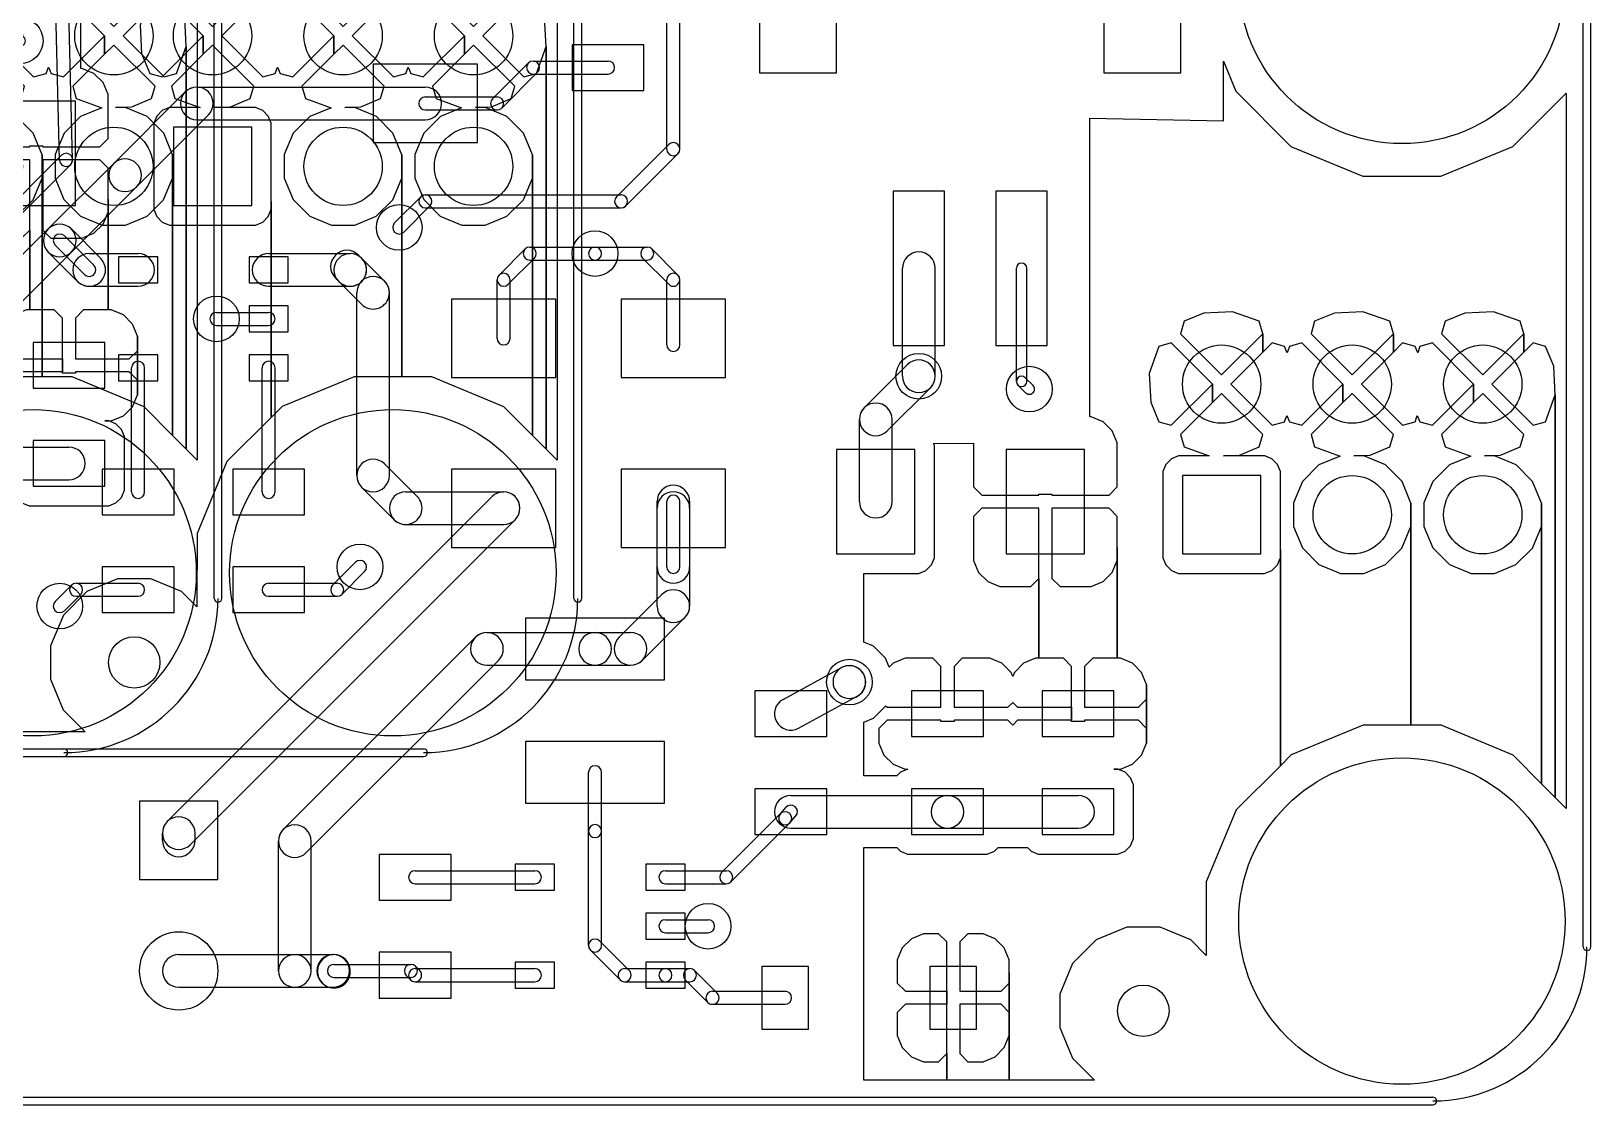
# Model space of a CAD drawing. Header units: millimetres. Extents: x 50 to 240, y -107 to -8.
# Drawn here: x 209.36 to 239.71, y -107.25 to -86.36 of the extents above; entities that cross this region are included whole.
import ezdxf

# ---------------------------------------------------------------- set-up
doc = ezdxf.new("R2010")
doc.units = ezdxf.units.MM
doc.layers.get('0').update_dxf_attribs({"lineweight": 25, "true_color": 0xffffff})
doc.layers.add('BLACK', color=27, linetype='Continuous', true_color=0x333333)

# ---------------------------------------------------------------- blocks, each defined once
blk = doc.blocks.new('PWR-BLK-02-F_Cu')
at = {"layer": 'BLACK'}
for p, q in [((127.9, -72), (127.9, -75.4)), ((129.4, -75.4), (129.4, -72)), ((134.6, -72), (134.6, -75.4)), ((136.1, -75.4), (136.1, -72)), ((114.279, -77.0932), (114.163, -72.313)), ((114.533, -77.087), (114.417, -72.3068)), ((143.925, -92.4), (143.925, -73)), ((144.075, -92.4), (144.075, -73)), ((126.097, -76.882), (126.097, -73.834)), ((126.351, -76.882), (126.351, -73.834)), ((125.653, -74.85), (124.256, -74.85)), ((124.256, -74.85), (124.256, -75.739)), ((125.653, -75.739), (125.653, -74.85)), ((122.414, -75.231), (120.382, -75.231)), ((120.382, -75.231), (120.382, -76.755)), ((122.414, -76.755), (122.414, -75.231)), ((122.705, -75.9032), (123.404, -75.2047)), ((123.494, -75.1675), (124.954, -75.1675)), ((136.927, -76.3295), (136.927, -75.1717)), ((136.927, -75.1717), (137.168, -75.7554)), ((136.927, -76.3295), (136.927, -75.1717)), ((136.927, -75.1717), (137.168, -75.7554)), ((122.885, -76.0828), (123.583, -75.3843)), ((123.494, -75.4215), (124.954, -75.4215)), ((127.9, -75.4), (129.4, -75.4)), ((134.6, -75.4), (136.1, -75.4)), ((116.728, -75.7685), (115.331, -77.1655)), ((116.953, -75.6755), (121.398, -75.6755)), ((124.256, -75.739), (125.653, -75.739)), ((137.168, -75.7554), (138.239, -76.8281)), ((137.168, -75.7554), (138.239, -76.8281)), ((142.555, -76.8318), (143.595, -75.7942)), ((142.555, -76.8318), (143.595, -75.7942)), ((143.595, -75.7942), (143.595, -89.7075)), ((143.595, -75.7942), (143.595, -89.7075)), ((121.398, -75.866), (122.795, -75.866)), ((121.398, -76.12), (122.795, -76.12)), ((117.178, -76.2175), (115.781, -77.6145)), ((116.953, -76.3105), (121.398, -76.3105)), ((134.327, -82.0889), (134.327, -76.2795)), ((134.327, -76.2795), (136.927, -76.3295)), ((134.327, -82.0889), (134.327, -76.2795)), ((134.327, -76.2795), (136.927, -76.3295)), ((120.382, -76.755), (122.414, -76.755)), ((112.91, -78.4102), (114.32, -77.0002)), ((125.118, -77.8082), (126.134, -76.7922)), ((125.298, -77.9878), (126.314, -76.9718)), ((138.239, -76.8281), (139.639, -77.4093)), ((138.239, -76.8281), (139.639, -77.4093)), ((141.155, -77.4107), (142.555, -76.8318)), ((141.155, -77.4107), (142.555, -76.8318)), ((113.09, -78.5898), (114.5, -77.1798)), ((115.331, -77.1655), (114.061, -78.4355)), ((115.781, -77.6145), (114.511, -78.8845)), ((139.639, -77.4093), (141.155, -77.4107)), ((139.639, -77.4093), (141.155, -77.4107)), ((120.8, -78.3162), (121.308, -77.8082)), ((121.398, -77.771), (125.208, -77.771)), ((130.5, -77.7), (130.5, -80.7)), ((131.5, -77.7), (130.5, -77.7)), ((131.5, -80.7), (131.5, -77.7)), ((132.5, -77.7), (132.5, -80.7)), ((133.5, -77.7), (132.5, -77.7)), ((133.5, -80.7), (133.5, -77.7)), ((120.98, -78.4958), (121.488, -77.9878)), ((121.398, -78.025), (125.208, -78.025)), ((114.061, -78.4355), (111.311, -81.1855)), ((114.947, -79.1417), (114.376, -78.5702)), ((115.082, -79.007), (114.511, -78.4355)), ((114.511, -78.8845), (111.761, -81.6345)), ((114.633, -79.456), (114.061, -78.8845)), ((114.768, -79.3213), (114.196, -78.7498)), ((122.832, -79.3322), (123.34, -78.8242)), ((123.43, -78.787), (124.7, -78.787)), ((124.7, -78.787), (125.716, -78.787)), ((126.314, -79.3322), (125.806, -78.8242)), ((114.858, -78.914), (115.81, -78.914)), ((116.191, -78.9775), (115.429, -78.9775)), ((115.429, -78.9775), (115.429, -79.4855)), ((116.191, -79.4855), (116.191, -78.9775)), ((118.731, -78.9775), (117.969, -78.9775)), ((117.969, -78.9775), (117.969, -79.4855)), ((118.35, -78.914), (119.938, -78.914)), ((118.731, -79.4855), (118.731, -78.9775)), ((120.162, -79.007), (120.099, -78.9435)), ((120.607, -79.4515), (120.162, -79.007)), ((123.012, -79.5118), (123.52, -79.0038)), ((123.43, -79.041), (124.7, -79.041)), ((124.7, -79.041), (125.716, -79.041)), ((126.134, -79.5118), (125.626, -79.0038)), ((115.429, -79.4855), (116.191, -79.4855)), ((117.969, -79.4855), (118.731, -79.4855)), ((119.713, -79.456), (119.649, -79.3925)), ((120.157, -79.9005), (119.713, -79.456)), ((122.795, -80.565), (122.795, -79.422)), ((123.049, -80.565), (123.049, -79.422)), ((126.097, -80.692), (126.097, -79.422)), ((126.351, -80.692), (126.351, -79.422)), ((130.683, -81.3), (130.683, -79.2)), ((131.318, -81.3), (131.318, -79.2)), ((132.898, -81.4), (132.898, -79.2)), ((133.102, -81.4), (133.102, -79.2)), ((114.858, -79.549), (115.81, -79.549)), ((118.35, -79.549), (119.938, -79.549)), ((120.065, -83.232), (120.065, -79.676)), ((120.7, -83.232), (120.7, -79.676)), ((123.938, -79.803), (121.906, -79.803)), ((121.906, -79.803), (121.906, -81.327)), ((123.938, -81.327), (123.938, -79.803)), ((127.24, -79.803), (125.208, -79.803)), ((125.208, -79.803), (125.208, -81.327)), ((127.24, -81.327), (127.24, -79.803)), ((117.334, -80.057), (118.35, -80.057)), ((118.731, -79.93), (117.969, -79.93)), ((117.969, -79.93), (117.969, -80.438)), ((118.731, -80.438), (118.731, -79.93)), ((136.545, -80.0726), (136.161, -80.2316)), ((136.545, -80.0726), (136.161, -80.2316)), ((137.1, -80.0449), (136.545, -80.0726)), ((137.1, -80.0449), (136.545, -80.0726)), ((137.623, -80.2316), (137.1, -80.0449)), ((137.623, -80.2316), (137.1, -80.0449)), ((139.085, -80.0726), (138.701, -80.2316)), ((139.085, -80.0726), (138.701, -80.2316)), ((139.64, -80.0449), (139.085, -80.0726)), ((139.64, -80.0449), (139.085, -80.0726)), ((140.163, -80.2316), (139.64, -80.0449)), ((140.163, -80.2316), (139.64, -80.0449)), ((141.625, -80.0726), (141.241, -80.2316)), ((141.625, -80.0726), (141.241, -80.2316)), ((142.18, -80.0449), (141.625, -80.0726)), ((142.18, -80.0449), (141.625, -80.0726)), ((142.703, -80.2316), (142.18, -80.0449)), ((142.703, -80.2316), (142.18, -80.0449)), ((117.334, -80.311), (118.35, -80.311)), ((136.161, -80.2316), (136.091, -80.4738)), ((136.161, -80.2316), (136.091, -80.4738)), ((137.693, -80.4738), (137.623, -80.2316)), ((137.693, -80.4738), (137.623, -80.2316)), ((138.701, -80.2316), (138.631, -80.4738)), ((138.701, -80.2316), (138.631, -80.4738)), ((140.233, -80.4738), (140.163, -80.2316)), ((140.233, -80.4738), (140.163, -80.2316)), ((141.241, -80.2316), (141.171, -80.4738)), ((141.241, -80.2316), (141.171, -80.4738)), ((142.773, -80.4738), (142.703, -80.2316)), ((142.773, -80.4738), (142.703, -80.2316)), ((117.969, -80.438), (118.731, -80.438)), ((130.5, -80.7), (131.5, -80.7)), ((132.5, -80.7), (133.5, -80.7)), ((135.912, -80.6534), (135.67, -80.7229)), ((135.912, -80.6534), (135.67, -80.7229)), ((136.712, -81.454), (135.912, -80.6534)), ((136.712, -81.454), (135.912, -80.6534)), ((136.091, -80.4738), (136.892, -81.2744)), ((136.091, -80.4738), (136.892, -81.2744)), ((136.892, -81.2744), (137.693, -80.4738)), ((136.892, -81.2744), (137.693, -80.4738)), ((137.693, -80.833), (137.693, -80.4738)), ((137.693, -80.4738), (137.693, -80.833)), ((137.693, -80.833), (137.693, -80.4738)), ((137.693, -80.4738), (137.693, -80.833)), ((137.872, -80.6534), (137.693, -80.833)), ((137.872, -80.6534), (137.693, -80.833)), ((138.114, -80.7229), (137.872, -80.6534)), ((138.114, -80.7229), (137.872, -80.6534)), ((138.452, -80.6534), (138.21, -80.7229)), ((138.452, -80.6534), (138.21, -80.7229)), ((139.252, -81.454), (138.452, -80.6534)), ((139.252, -81.454), (138.452, -80.6534)), ((138.631, -80.4738), (139.432, -81.2744)), ((138.631, -80.4738), (139.432, -81.2744)), ((139.432, -81.2744), (140.233, -80.4738)), ((139.432, -81.2744), (140.233, -80.4738)), ((140.233, -80.833), (140.233, -80.4738)), ((140.233, -80.4738), (140.233, -80.833)), ((140.233, -80.833), (140.233, -80.4738)), ((140.233, -80.4738), (140.233, -80.833)), ((140.412, -80.6534), (140.233, -80.833)), ((140.412, -80.6534), (140.233, -80.833)), ((140.654, -80.7229), (140.412, -80.6534)), ((140.654, -80.7229), (140.412, -80.6534)), ((140.992, -80.6534), (140.75, -80.7229)), ((140.992, -80.6534), (140.75, -80.7229)), ((141.792, -81.454), (140.992, -80.6534)), ((141.792, -81.454), (140.992, -80.6534)), ((141.171, -80.4738), (141.972, -81.2744)), ((141.171, -80.4738), (141.972, -81.2744)), ((141.972, -81.2744), (142.773, -80.4738)), ((141.972, -81.2744), (142.773, -80.4738)), ((142.773, -80.833), (142.773, -80.4738)), ((142.773, -80.4738), (142.773, -80.833)), ((142.773, -80.833), (142.773, -80.4738)), ((142.773, -80.4738), (142.773, -80.833)), ((142.952, -80.6534), (142.773, -80.833)), ((142.952, -80.6534), (142.773, -80.833)), ((143.194, -80.7229), (142.952, -80.6534)), ((143.194, -80.7229), (142.952, -80.6534)), ((116.191, -80.8825), (115.429, -80.8825)), ((115.429, -80.8825), (115.429, -81.3905)), ((116.191, -81.3905), (116.191, -80.8825)), ((118.731, -80.8825), (117.969, -80.8825)), ((117.969, -80.8825), (117.969, -81.3905)), ((118.731, -81.3905), (118.731, -80.8825)), ((135.67, -80.7229), (135.483, -81.2463)), ((135.67, -80.7229), (135.483, -81.2463)), ((137.693, -80.833), (137.072, -81.454)), ((137.693, -80.833), (137.072, -81.454)), ((138.166, -80.8463), (138.114, -80.7229)), ((138.166, -80.8463), (138.114, -80.7229)), ((138.21, -80.7229), (138.166, -80.8463)), ((138.21, -80.7229), (138.166, -80.8463)), ((140.233, -80.833), (139.612, -81.454)), ((140.233, -80.833), (139.612, -81.454)), ((140.706, -80.8463), (140.654, -80.7229)), ((140.706, -80.8463), (140.654, -80.7229)), ((140.75, -80.7229), (140.706, -80.8463)), ((140.75, -80.7229), (140.706, -80.8463)), ((142.773, -80.833), (142.152, -81.454)), ((142.773, -80.833), (142.152, -81.454)), ((143.353, -81.1066), (143.194, -80.7229)), ((143.353, -81.1066), (143.194, -80.7229)), ((115.683, -83.5495), (115.683, -81.1365)), ((115.937, -83.5495), (115.937, -81.1365)), ((118.223, -83.5495), (118.223, -81.1365)), ((118.477, -83.5495), (118.477, -81.1365)), ((129.936, -81.9145), (130.775, -81.0755)), ((135.483, -81.2463), (135.511, -81.8014)), ((135.483, -81.2463), (135.511, -81.8014)), ((143.381, -81.6617), (143.353, -81.1066)), ((143.381, -81.6617), (143.353, -81.1066)), ((115.429, -81.3905), (116.191, -81.3905)), ((117.969, -81.3905), (118.731, -81.3905)), ((121.906, -81.327), (123.938, -81.327)), ((125.208, -81.327), (127.24, -81.327)), ((130.386, -82.3635), (131.225, -81.5245)), ((133.078, -81.6218), (132.928, -81.4718)), ((133.222, -81.4782), (133.072, -81.3282)), ((135.912, -82.2546), (136.712, -81.454)), ((135.912, -82.2546), (136.712, -81.454)), ((136.712, -81.8132), (136.712, -81.454)), ((136.712, -81.454), (136.712, -81.8132)), ((136.712, -81.8132), (136.712, -81.454)), ((136.712, -81.454), (136.712, -81.8132)), ((137.072, -81.454), (137.872, -82.2546)), ((137.072, -81.454), (137.872, -82.2546)), ((138.452, -82.2546), (139.252, -81.454)), ((138.452, -82.2546), (139.252, -81.454)), ((139.252, -81.8132), (139.252, -81.454)), ((139.252, -81.454), (139.252, -81.8132)), ((139.252, -81.8132), (139.252, -81.454)), ((139.252, -81.454), (139.252, -81.8132)), ((139.612, -81.454), (140.412, -82.2546)), ((139.612, -81.454), (140.412, -82.2546)), ((140.992, -82.2546), (141.792, -81.454)), ((140.992, -82.2546), (141.792, -81.454)), ((141.792, -81.8132), (141.792, -81.454)), ((141.792, -81.454), (141.792, -81.8132)), ((141.792, -81.8132), (141.792, -81.454)), ((141.792, -81.454), (141.792, -81.8132)), ((142.152, -81.454), (142.952, -82.2546)), ((142.152, -81.454), (142.952, -82.2546)), ((135.511, -81.8014), (135.67, -82.1851)), ((135.511, -81.8014), (135.67, -82.1851)), ((136.712, -81.8132), (136.091, -82.4342)), ((136.712, -81.8132), (136.091, -82.4342)), ((136.892, -81.6336), (136.712, -81.8132)), ((136.892, -81.6336), (136.712, -81.8132)), ((137.693, -82.4342), (136.892, -81.6336)), ((137.693, -82.4342), (136.892, -81.6336)), ((139.252, -81.8132), (138.631, -82.4342)), ((139.252, -81.8132), (138.631, -82.4342)), ((139.432, -81.6336), (139.252, -81.8132)), ((139.432, -81.6336), (139.252, -81.8132)), ((140.233, -82.4342), (139.432, -81.6336)), ((140.233, -82.4342), (139.432, -81.6336)), ((141.792, -81.8132), (141.171, -82.4342)), ((141.792, -81.8132), (141.171, -82.4342)), ((141.972, -81.6336), (141.792, -81.8132)), ((141.972, -81.6336), (141.792, -81.8132)), ((142.773, -82.4342), (141.972, -81.6336)), ((142.773, -82.4342), (141.972, -81.6336)), ((143.194, -82.1851), (143.381, -81.6617)), ((143.194, -82.1851), (143.381, -81.6617)), ((143.381, -89.4935), (143.381, -81.6617)), ((143.381, -81.6617), (143.381, -89.4935)), ((143.381, -89.4935), (143.381, -81.6617)), ((143.381, -81.6617), (143.381, -89.4935)), ((129.844, -83.74), (129.844, -82.139)), ((130.479, -83.74), (130.479, -82.139)), ((134.351, -82.0889), (134.327, -82.0889)), ((134.351, -82.0889), (134.327, -82.0889)), ((134.584, -82.1854), (134.351, -82.0889)), ((134.584, -82.1854), (134.351, -82.0889)), ((134.763, -82.3638), (134.584, -82.1854)), ((134.763, -82.3638), (134.584, -82.1854)), ((135.67, -82.1851), (135.912, -82.2546)), ((135.67, -82.1851), (135.912, -82.2546)), ((137.872, -82.2546), (138.114, -82.1851)), ((137.872, -82.2546), (138.114, -82.1851)), ((138.114, -82.1851), (138.158, -82.0617)), ((138.114, -82.1851), (138.158, -82.0617)), ((138.158, -82.0617), (138.21, -82.1851)), ((138.158, -82.0617), (138.21, -82.1851)), ((138.21, -82.1851), (138.452, -82.2546)), ((138.21, -82.1851), (138.452, -82.2546)), ((140.412, -82.2546), (140.654, -82.1851)), ((140.412, -82.2546), (140.654, -82.1851)), ((140.654, -82.1851), (140.698, -82.0617)), ((140.654, -82.1851), (140.698, -82.0617)), ((140.698, -82.0617), (140.75, -82.1851)), ((140.698, -82.0617), (140.75, -82.1851)), ((140.75, -82.1851), (140.992, -82.2546)), ((140.75, -82.1851), (140.992, -82.2546)), ((142.952, -82.2546), (143.194, -82.1851)), ((142.952, -82.2546), (143.194, -82.1851)), ((134.86, -82.5971), (134.763, -82.3638)), ((134.86, -82.5971), (134.763, -82.3638)), ((136.091, -82.4342), (136.161, -82.6764)), ((136.091, -82.4342), (136.161, -82.6764)), ((137.623, -82.6764), (137.693, -82.4342)), ((137.623, -82.6764), (137.693, -82.4342)), ((138.631, -82.4342), (138.701, -82.6764)), ((138.631, -82.4342), (138.701, -82.6764)), ((140.163, -82.6764), (140.233, -82.4342)), ((140.163, -82.6764), (140.233, -82.4342)), ((141.171, -82.4342), (141.241, -82.6764)), ((141.171, -82.4342), (141.241, -82.6764)), ((142.703, -82.6764), (142.773, -82.4342)), ((142.703, -82.6764), (142.773, -82.4342)), ((130.923, -82.724), (129.399, -82.724)), ((129.399, -82.724), (129.399, -84.756)), ((130.923, -84.756), (130.923, -82.724)), ((131.288, -82.6101), (132.066, -82.6013)), ((131.288, -82.6101), (132.066, -82.6013)), ((131.304, -82.6485), (131.288, -82.6101)), ((131.304, -82.6485), (131.288, -82.6101)), ((131.304, -84.6805), (131.304, -82.6485)), ((131.304, -84.6805), (131.304, -82.6485)), ((132.066, -82.6013), (132.066, -82.8498)), ((132.066, -82.6013), (132.066, -82.8498)), ((134.225, -82.724), (132.701, -82.724)), ((132.701, -82.724), (132.701, -84.756)), ((134.225, -84.756), (134.225, -82.724)), ((134.86, -82.8498), (134.86, -82.5971)), ((134.86, -82.8498), (134.86, -82.5971)), ((136.161, -82.6764), (136.65, -82.8509)), ((136.161, -82.6764), (136.65, -82.8509)), ((136.928, -82.8509), (137.239, -82.8354)), ((136.928, -82.8509), (137.239, -82.8354)), ((137.239, -82.8354), (137.623, -82.6764)), ((137.239, -82.8354), (137.623, -82.6764)), ((138.701, -82.6764), (139.198, -82.8539)), ((138.701, -82.6764), (139.198, -82.8539)), ((139.466, -82.851), (139.779, -82.8354)), ((139.466, -82.851), (139.779, -82.8354)), ((139.779, -82.8354), (140.163, -82.6764)), ((139.779, -82.8354), (140.163, -82.6764)), ((141.241, -82.6764), (141.738, -82.8539)), ((141.241, -82.6764), (141.738, -82.8539)), ((142.006, -82.851), (142.319, -82.8354)), ((142.006, -82.851), (142.319, -82.8354)), ((142.319, -82.8354), (142.703, -82.6764)), ((142.319, -82.8354), (142.703, -82.6764)), ((116.509, -83.105), (115.112, -83.105)), ((115.112, -83.105), (115.112, -83.994)), ((116.509, -83.994), (116.509, -83.105)), ((119.049, -83.105), (117.652, -83.105)), ((117.652, -83.105), (117.652, -83.994)), ((119.049, -83.994), (119.049, -83.105)), ((121.242, -83.6425), (120.607, -83.0075)), ((123.938, -83.105), (121.906, -83.105)), ((121.906, -83.105), (121.906, -84.629)), ((123.938, -84.629), (123.938, -83.105)), ((127.24, -83.105), (125.208, -83.105)), ((125.208, -83.105), (125.208, -84.629)), ((127.24, -84.629), (127.24, -83.105)), ((132.066, -82.8498), (132.066, -83.4543)), ((132.066, -82.8498), (132.066, -83.4543)), ((134.86, -83.4543), (134.86, -82.8498)), ((134.86, -83.4543), (134.86, -82.8498)), ((135.807, -83.0159), (135.749, -83.1559)), ((135.807, -83.0159), (135.749, -83.1559)), ((135.914, -82.9088), (135.807, -83.0159)), ((135.914, -82.9088), (135.807, -83.0159)), ((136.055, -82.8509), (135.914, -82.9088)), ((136.055, -82.8509), (135.914, -82.9088)), ((136.65, -82.8509), (136.055, -82.8509)), ((136.65, -82.8509), (136.055, -82.8509)), ((137.579, -82.8509), (136.928, -82.8509)), ((137.579, -82.8509), (136.928, -82.8509)), ((137.73, -82.8511), (137.579, -82.8509)), ((137.73, -82.8511), (137.579, -82.8509)), ((137.87, -82.9092), (137.73, -82.8511)), ((137.87, -82.9092), (137.73, -82.8511)), ((137.977, -83.0165), (137.87, -82.9092)), ((137.977, -83.0165), (137.87, -82.9092)), ((138.035, -83.1565), (137.977, -83.0165)), ((138.035, -83.1565), (137.977, -83.0165)), ((138.785, -83.0244), (138.464, -83.3457)), ((138.785, -83.0244), (138.464, -83.3457)), ((139.198, -82.8539), (138.785, -83.0244)), ((139.198, -82.8539), (138.785, -83.0244)), ((139.66, -82.8512), (139.466, -82.851)), ((139.66, -82.8512), (139.466, -82.851)), ((140.08, -83.0256), (139.66, -82.8512)), ((140.08, -83.0256), (139.66, -82.8512)), ((140.402, -83.3474), (140.08, -83.0256)), ((140.402, -83.3474), (140.08, -83.0256)), ((141.325, -83.0244), (141.004, -83.3457)), ((141.325, -83.0244), (141.004, -83.3457)), ((141.738, -82.8539), (141.325, -83.0244)), ((141.738, -82.8539), (141.325, -83.0244)), ((142.2, -82.8512), (142.006, -82.851)), ((142.2, -82.8512), (142.006, -82.851)), ((142.62, -83.0256), (142.2, -82.8512)), ((142.62, -83.0256), (142.2, -82.8512)), ((142.942, -83.3474), (142.62, -83.0256)), ((142.942, -83.3474), (142.62, -83.0256)), ((135.749, -83.1559), (135.749, -83.3075)), ((135.749, -83.1559), (135.749, -83.3075)), ((135.749, -83.3075), (135.749, -84.8315)), ((135.749, -83.3075), (135.749, -84.8315)), ((136.13, -83.232), (136.13, -84.756)), ((137.654, -83.232), (136.13, -83.232)), ((137.654, -84.756), (137.654, -83.232)), ((138.035, -84.6805), (138.035, -83.1565)), ((138.035, -84.6805), (138.035, -83.1565)), ((138.464, -83.3457), (138.289, -83.7656)), ((138.464, -83.3457), (138.289, -83.7656)), ((140.575, -83.7676), (140.402, -83.3474)), ((140.575, -83.7676), (140.402, -83.3474)), ((141.004, -83.3457), (140.829, -83.7656)), ((141.004, -83.3457), (140.829, -83.7656)), ((143.115, -83.7676), (142.942, -83.3474)), ((143.115, -83.7676), (142.942, -83.3474)), ((116.375, -89.9645), (122.697, -83.6425)), ((120.792, -84.0915), (120.157, -83.4565)), ((121.017, -83.5495), (122.922, -83.5495)), ((125.907, -85.01), (125.907, -83.74)), ((126.097, -85.01), (126.097, -83.74)), ((126.351, -85.01), (126.351, -83.74)), ((126.542, -85.01), (126.542, -83.74)), ((132.066, -83.4543), (132.225, -83.613)), ((132.066, -83.4543), (132.225, -83.613)), ((132.225, -83.613), (133.336, -83.613)), ((132.225, -83.613), (133.336, -83.613)), ((133.336, -83.613), (133.336, -83.593)), ((133.336, -83.593), (133.59, -83.593)), ((133.336, -83.613), (133.336, -83.593)), ((133.336, -83.593), (133.59, -83.593)), ((133.59, -83.593), (133.59, -83.613)), ((133.59, -83.593), (133.59, -83.613)), ((133.59, -83.613), (134.701, -83.613)), ((133.59, -83.613), (134.701, -83.613)), ((134.701, -83.613), (134.86, -83.4543)), ((134.701, -83.613), (134.86, -83.4543)), ((115.112, -83.994), (116.509, -83.994)), ((117.652, -83.994), (119.049, -83.994)), ((125.907, -85.772), (125.907, -83.867)), ((126.542, -85.772), (126.542, -83.867)), ((132.225, -83.867), (132.066, -84.0258)), ((132.225, -83.867), (132.066, -84.0258)), ((132.066, -84.0258), (132.066, -84.6302)), ((132.066, -84.0258), (132.066, -84.6302)), ((133.336, -83.867), (132.225, -83.867)), ((133.336, -83.867), (132.225, -83.867)), ((133.336, -85.2323), (133.336, -83.867)), ((133.336, -85.2323), (133.336, -83.867)), ((134.701, -83.867), (133.59, -83.867)), ((133.59, -83.867), (133.59, -85.2323)), ((134.701, -83.867), (133.59, -83.867)), ((133.59, -83.867), (133.59, -85.2323)), ((134.86, -84.0258), (134.701, -83.867)), ((134.86, -84.0258), (134.701, -83.867)), ((134.86, -84.6302), (134.86, -84.0258)), ((134.86, -84.6302), (134.86, -84.0258)), ((138.289, -83.7656), (138.289, -84.2204)), ((138.289, -83.7656), (138.289, -84.2204)), ((140.575, -88.0902), (140.575, -83.7676)), ((140.575, -84.2224), (140.575, -83.7676)), ((140.575, -83.7676), (140.575, -88.0902)), ((140.575, -88.0902), (140.575, -83.7676)), ((140.575, -84.2224), (140.575, -83.7676)), ((140.575, -83.7676), (140.575, -88.0902)), ((140.829, -83.7656), (140.829, -84.2204)), ((140.829, -83.7656), (140.829, -84.2204)), ((143.115, -89.2271), (143.115, -83.7676)), ((143.115, -84.2224), (143.115, -83.7676)), ((143.115, -83.7676), (143.115, -89.2271)), ((143.115, -89.2271), (143.115, -83.7676)), ((143.115, -84.2224), (143.115, -83.7676)), ((143.115, -83.7676), (143.115, -89.2271)), ((116.825, -90.4135), (123.147, -84.0915)), ((121.017, -84.1845), (122.922, -84.1845)), ((138.289, -84.2204), (138.462, -84.6406)), ((138.289, -84.2204), (138.462, -84.6406)), ((140.4, -84.6423), (140.575, -84.2224)), ((140.4, -84.6423), (140.575, -84.2224)), ((140.829, -84.2204), (141.002, -84.6406)), ((140.829, -84.2204), (141.002, -84.6406)), ((142.94, -84.6423), (143.115, -84.2224)), ((142.94, -84.6423), (143.115, -84.2224)), ((121.906, -84.629), (123.938, -84.629)), ((125.208, -84.629), (127.24, -84.629)), ((132.066, -84.6302), (132.066, -84.8829)), ((132.066, -84.6302), (132.066, -84.8829)), ((134.86, -86.7881), (134.86, -84.6302)), ((134.86, -84.8829), (134.86, -84.6302)), ((134.86, -84.6302), (134.86, -86.7881)), ((134.86, -86.7881), (134.86, -84.6302)), ((134.86, -84.8829), (134.86, -84.6302)), ((134.86, -84.6302), (134.86, -86.7881)), ((138.462, -84.6406), (138.784, -84.9624)), ((138.462, -84.6406), (138.784, -84.9624)), ((140.079, -84.9636), (140.4, -84.6423)), ((140.079, -84.9636), (140.4, -84.6423)), ((141.002, -84.6406), (141.324, -84.9624)), ((141.002, -84.6406), (141.324, -84.9624)), ((142.619, -84.9636), (142.94, -84.6423)), ((142.619, -84.9636), (142.94, -84.6423)), ((119.594, -85.3647), (120.038, -84.9202)), ((129.399, -84.756), (130.923, -84.756)), ((131.246, -84.9721), (131.304, -84.8321)), ((131.246, -84.9721), (131.304, -84.8321)), ((131.304, -84.8321), (131.304, -84.6805)), ((131.304, -84.8321), (131.304, -84.6805)), ((132.066, -84.8829), (132.163, -85.1162)), ((132.066, -84.8829), (132.163, -85.1162)), ((132.701, -84.756), (134.225, -84.756)), ((134.763, -85.1162), (134.86, -84.8829)), ((134.763, -85.1162), (134.86, -84.8829)), ((135.749, -84.8315), (135.807, -84.9715)), ((135.749, -84.8315), (135.807, -84.9715)), ((136.13, -84.756), (137.654, -84.756)), ((137.977, -84.9721), (138.035, -84.8321)), ((137.977, -84.9721), (138.035, -84.8321)), ((138.035, -88.8774), (138.035, -84.6805)), ((138.035, -84.8321), (138.035, -84.6805)), ((138.035, -84.6805), (138.035, -88.8774)), ((138.035, -88.8774), (138.035, -84.6805)), ((138.035, -84.8321), (138.035, -84.6805)), ((138.035, -84.6805), (138.035, -88.8774)), ((138.784, -84.9624), (139.204, -85.1368)), ((138.784, -84.9624), (139.204, -85.1368)), ((139.658, -85.1372), (140.079, -84.9636)), ((139.658, -85.1372), (140.079, -84.9636)), ((141.324, -84.9624), (141.744, -85.1368)), ((141.324, -84.9624), (141.744, -85.1368)), ((142.198, -85.1372), (142.619, -84.9636)), ((142.198, -85.1372), (142.619, -84.9636)), ((116.509, -85.01), (115.112, -85.01)), ((115.112, -85.01), (115.112, -85.899)), ((116.509, -85.899), (116.509, -85.01)), ((119.049, -85.01), (117.652, -85.01)), ((117.652, -85.01), (117.652, -85.899)), ((119.049, -85.899), (119.049, -85.01)), ((119.773, -85.5443), (120.218, -85.0998)), ((129.927, -86.4712), (129.927, -85.1371)), ((129.927, -85.1371), (130.998, -85.1371)), ((129.927, -86.4712), (129.927, -85.1371)), ((129.927, -85.1371), (130.998, -85.1371)), ((130.998, -85.1371), (131.139, -85.0792)), ((130.998, -85.1371), (131.139, -85.0792)), ((131.139, -85.0792), (131.246, -84.9721)), ((131.139, -85.0792), (131.246, -84.9721)), ((132.163, -85.1162), (132.342, -85.2946)), ((132.163, -85.1162), (132.342, -85.2946)), ((133.177, -85.391), (133.336, -85.2323)), ((133.177, -85.391), (133.336, -85.2323)), ((133.336, -86.7881), (133.336, -85.2323)), ((133.336, -85.2323), (133.336, -86.7881)), ((133.336, -86.7881), (133.336, -85.2323)), ((133.336, -85.2323), (133.336, -86.7881)), ((133.59, -85.2323), (133.749, -85.391)), ((133.59, -85.2323), (133.749, -85.391)), ((134.584, -85.2946), (134.763, -85.1162)), ((134.584, -85.2946), (134.763, -85.1162)), ((135.807, -84.9715), (135.914, -85.0788)), ((135.807, -84.9715), (135.914, -85.0788)), ((135.914, -85.0788), (136.054, -85.1369)), ((135.914, -85.0788), (136.054, -85.1369)), ((136.054, -85.1369), (136.205, -85.1371)), ((136.054, -85.1369), (136.205, -85.1371)), ((136.205, -85.1371), (137.729, -85.1371)), ((136.205, -85.1371), (137.729, -85.1371)), ((137.729, -85.1371), (137.87, -85.0792)), ((137.729, -85.1371), (137.87, -85.0792)), ((137.87, -85.0792), (137.977, -84.9721)), ((137.87, -85.0792), (137.977, -84.9721)), ((139.204, -85.1368), (139.658, -85.1372)), ((139.204, -85.1368), (139.658, -85.1372)), ((141.744, -85.1368), (142.198, -85.1372)), ((141.744, -85.1368), (142.198, -85.1372)), ((114.514, -85.3647), (114.196, -85.6822)), ((114.693, -85.5443), (114.376, -85.8618)), ((114.604, -85.3275), (115.81, -85.3275)), ((118.35, -85.3275), (119.684, -85.3275)), ((125.167, -86.3795), (125.999, -85.5475)), ((132.342, -85.2946), (132.575, -85.3911)), ((132.342, -85.2946), (132.575, -85.3911)), ((132.575, -85.3911), (133.177, -85.391)), ((132.575, -85.3911), (133.177, -85.391)), ((133.749, -85.391), (134.351, -85.3911)), ((133.749, -85.391), (134.351, -85.3911)), ((134.351, -85.3911), (134.584, -85.2946)), ((134.351, -85.3911), (134.584, -85.2946)), ((114.604, -85.5815), (115.81, -85.5815)), ((118.35, -85.5815), (119.684, -85.5815)), ((115.112, -85.899), (116.509, -85.899)), ((117.652, -85.899), (119.049, -85.899)), ((126.05, -86.004), (123.35, -86.004)), ((123.35, -86.004), (123.35, -87.204)), ((125.617, -86.8285), (126.449, -85.9965)), ((126.05, -87.204), (126.05, -86.004)), ((122.373, -86.3795), (118.633, -90.1195)), ((122.598, -86.2865), (124.7, -86.2865)), ((124.7, -86.2865), (125.392, -86.2865)), ((130.118, -86.5506), (129.927, -86.4712)), ((130.118, -86.5506), (129.927, -86.4712)), ((130.35, -86.783), (130.118, -86.5506)), ((130.35, -86.783), (130.118, -86.5506)), ((130.424, -86.9608), (130.35, -86.783)), ((130.424, -86.9608), (130.35, -86.783)), ((122.823, -86.8285), (119.083, -90.5685)), ((122.598, -86.9215), (124.7, -86.9215)), ((124.7, -86.9215), (125.392, -86.9215)), ((128.358, -87.5876), (129.497, -86.9694)), ((129.872, -87.023), (129.875, -87.0255)), ((130.499, -86.885), (130.424, -86.9608)), ((130.499, -86.885), (130.424, -86.9608)), ((130.733, -86.7881), (130.499, -86.885)), ((130.733, -86.7881), (130.499, -86.885)), ((130.985, -86.7879), (130.733, -86.7881)), ((130.985, -86.7879), (130.733, -86.7881)), ((131.272, -86.788), (130.985, -86.7879)), ((131.272, -86.788), (130.985, -86.7879)), ((131.431, -86.9468), (131.272, -86.788)), ((131.431, -86.9468), (131.272, -86.788)), ((131.431, -87.7405), (131.431, -86.9468)), ((131.431, -87.7405), (131.431, -86.9468)), ((131.844, -86.788), (131.685, -86.9468)), ((131.844, -86.788), (131.685, -86.9468)), ((131.685, -86.9468), (131.685, -87.7405)), ((131.685, -86.9468), (131.685, -87.7405)), ((132.131, -86.7879), (131.844, -86.788)), ((132.131, -86.7879), (131.844, -86.788)), ((132.383, -86.7881), (132.131, -86.7879)), ((132.383, -86.7881), (132.131, -86.7879)), ((132.617, -86.885), (132.383, -86.7881)), ((132.617, -86.885), (132.383, -86.7881)), ((132.795, -87.0638), (132.617, -86.885)), ((132.795, -87.0638), (132.617, -86.885)), ((132.828, -87.1433), (132.795, -87.0638)), ((132.828, -87.1433), (132.795, -87.0638)), ((132.861, -87.0638), (132.828, -87.1433)), ((132.861, -87.0638), (132.828, -87.1433)), ((133.039, -86.885), (132.861, -87.0638)), ((133.039, -86.885), (132.861, -87.0638)), ((133.273, -86.7881), (133.039, -86.885)), ((133.273, -86.7881), (133.039, -86.885)), ((133.336, -86.7881), (133.273, -86.7881)), ((133.336, -86.7881), (133.273, -86.7881)), ((133.525, -86.7879), (133.336, -86.7881)), ((133.525, -86.7879), (133.336, -86.7881)), ((133.812, -86.788), (133.525, -86.7879)), ((133.812, -86.788), (133.525, -86.7879)), ((133.971, -86.9468), (133.812, -86.788)), ((133.971, -86.9468), (133.812, -86.788)), ((133.971, -87.7405), (133.971, -86.9468)), ((133.971, -87.7405), (133.971, -86.9468)), ((134.384, -86.788), (134.225, -86.9468)), ((134.384, -86.788), (134.225, -86.9468)), ((134.225, -86.9468), (134.225, -87.7405)), ((134.225, -86.9468), (134.225, -87.7405)), ((134.671, -86.7879), (134.384, -86.788)), ((134.671, -86.7879), (134.384, -86.788)), ((134.86, -86.7881), (134.671, -86.7879)), ((134.86, -86.7881), (134.671, -86.7879)), ((134.923, -86.7881), (134.86, -86.7881)), ((134.923, -86.7881), (134.86, -86.7881)), ((135.157, -86.885), (134.923, -86.7881)), ((135.157, -86.885), (134.923, -86.7881)), ((135.335, -87.0638), (135.157, -86.885)), ((135.335, -87.0638), (135.157, -86.885)), ((135.432, -87.2972), (135.335, -87.0638)), ((135.432, -87.2972), (135.335, -87.0638)), ((123.35, -87.204), (126.05, -87.204)), ((135.432, -88.4378), (135.432, -87.2972)), ((135.432, -87.5818), (135.432, -87.2972)), ((135.432, -87.2972), (135.432, -88.4378)), ((135.432, -88.4378), (135.432, -87.2972)), ((135.432, -87.5818), (135.432, -87.2972)), ((135.432, -87.2972), (135.432, -88.4378)), ((129.209, -87.423), (127.812, -87.423)), ((127.812, -87.423), (127.812, -88.312)), ((128.661, -88.1456), (129.799, -87.5274)), ((129.209, -88.312), (129.209, -87.423)), ((129.423, -87.472), (129.425, -87.4745)), ((132.257, -87.423), (130.86, -87.423)), ((130.86, -87.423), (130.86, -88.312)), ((132.257, -88.312), (132.257, -87.423)), ((132.733, -87.7405), (132.828, -87.6453)), ((132.733, -87.7405), (132.828, -87.6453)), ((132.828, -87.6453), (132.923, -87.7405)), ((132.828, -87.6453), (132.923, -87.7405)), ((134.797, -87.423), (133.4, -87.423)), ((133.4, -87.423), (133.4, -88.312)), ((134.797, -88.312), (134.797, -87.423)), ((135.273, -87.7405), (135.432, -87.5818)), ((135.273, -87.7405), (135.432, -87.5818)), ((129.927, -88.0287), (130.117, -87.9502)), ((129.927, -88.0287), (130.117, -87.9502)), ((130.117, -87.9502), (130.349, -87.7182)), ((130.117, -87.9502), (130.349, -87.7182)), ((130.383, -87.9945), (130.225, -88.1533)), ((130.383, -87.9945), (130.225, -88.1533)), ((130.349, -87.7182), (130.353, -87.7101)), ((130.349, -87.7182), (130.353, -87.7101)), ((130.353, -87.7101), (130.383, -87.7405)), ((130.353, -87.7101), (130.383, -87.7405)), ((130.383, -87.7405), (131.431, -87.7405)), ((130.383, -87.7405), (131.431, -87.7405)), ((131.431, -87.9945), (130.383, -87.9945)), ((131.431, -87.9945), (130.383, -87.9945)), ((131.431, -88.0145), (131.431, -87.9945)), ((131.431, -88.0145), (131.431, -87.9945)), ((131.685, -87.7405), (132.733, -87.7405)), ((131.685, -87.7405), (132.733, -87.7405)), ((132.733, -87.9945), (131.685, -87.9945)), ((131.685, -87.9945), (131.685, -88.0145)), ((132.733, -87.9945), (131.685, -87.9945)), ((131.685, -87.9945), (131.685, -88.0145)), ((132.828, -88.0898), (132.733, -87.9945)), ((132.828, -88.0898), (132.733, -87.9945)), ((132.923, -87.9945), (132.828, -88.0898)), ((132.923, -87.9945), (132.828, -88.0898)), ((132.923, -87.7405), (133.971, -87.7405)), ((132.923, -87.7405), (133.971, -87.7405)), ((133.971, -87.9945), (132.923, -87.9945)), ((133.971, -87.9945), (132.923, -87.9945)), ((133.971, -87.9945), (133.971, -87.7405)), ((133.971, -87.7405), (133.971, -87.9945)), ((133.971, -87.9945), (133.971, -87.7405)), ((133.971, -87.7405), (133.971, -87.9945)), ((133.971, -88.0145), (133.971, -87.9945)), ((133.971, -88.0145), (133.971, -87.9945)), ((134.225, -87.7405), (135.273, -87.7405)), ((134.225, -87.7405), (135.273, -87.7405)), ((135.273, -87.9945), (134.225, -87.9945)), ((134.225, -87.9945), (134.225, -88.0145)), ((135.273, -87.9945), (134.225, -87.9945)), ((134.225, -87.9945), (134.225, -88.0145)), ((135.432, -88.1533), (135.273, -87.9945)), ((135.432, -88.1533), (135.273, -87.9945)), ((129.927, -89.074), (129.927, -88.0287)), ((129.927, -89.074), (129.927, -88.0287)), ((130.225, -88.1533), (130.224, -88.4378)), ((130.225, -88.1533), (130.224, -88.4378)), ((131.685, -88.0145), (131.431, -88.0145)), ((131.685, -88.0145), (131.431, -88.0145)), ((134.225, -88.0145), (133.971, -88.0145)), ((134.225, -88.0145), (133.971, -88.0145)), ((135.432, -88.4378), (135.432, -88.1533)), ((135.432, -88.4378), (135.432, -88.1533)), ((139.645, -88.0893), (138.245, -88.6682)), ((139.645, -88.0893), (138.245, -88.6682)), ((140.575, -88.0902), (139.645, -88.0893)), ((140.575, -88.0902), (139.645, -88.0893)), ((141.161, -88.0907), (140.575, -88.0902)), ((141.161, -88.0907), (140.575, -88.0902)), ((142.561, -88.6719), (141.161, -88.0907)), ((142.561, -88.6719), (141.161, -88.0907)), ((126.05, -88.404), (123.35, -88.404)), ((123.35, -88.404), (123.35, -89.604)), ((126.05, -89.604), (126.05, -88.404)), ((127.812, -88.312), (129.209, -88.312)), ((130.224, -88.4378), (130.321, -88.6712)), ((130.224, -88.4378), (130.321, -88.6712)), ((130.86, -88.312), (132.257, -88.312)), ((133.4, -88.312), (134.797, -88.312)), ((135.335, -88.6712), (135.432, -88.4378)), ((135.335, -88.6712), (135.432, -88.4378)), ((130.321, -88.6712), (130.499, -88.85)), ((130.321, -88.6712), (130.499, -88.85)), ((130.499, -88.85), (130.733, -88.9469)), ((130.499, -88.85), (130.733, -88.9469)), ((134.923, -88.9469), (135.157, -88.85)), ((134.923, -88.9469), (135.157, -88.85)), ((135.157, -88.85), (135.335, -88.6712)), ((135.157, -88.85), (135.335, -88.6712)), ((138.035, -88.8774), (137.172, -89.739)), ((138.035, -88.8774), (137.172, -89.739)), ((138.245, -88.6682), (138.035, -88.8774)), ((138.245, -88.6682), (138.035, -88.8774)), ((143.115, -89.2271), (142.561, -88.6719)), ((143.115, -89.2271), (142.561, -88.6719)), ((124.573, -90.15), (124.573, -89.004)), ((124.827, -90.15), (124.827, -89.004)), ((130.575, -89.074), (129.927, -89.074)), ((130.575, -89.074), (129.927, -89.074)), ((130.644, -89.0048), (130.575, -89.074)), ((130.644, -89.0048), (130.575, -89.074)), ((130.784, -88.9469), (130.644, -89.0048)), ((130.784, -88.9469), (130.644, -89.0048)), ((130.733, -88.9469), (130.784, -88.9469)), ((130.733, -88.9469), (130.784, -88.9469)), ((130.784, -88.9469), (130.784, -88.9469)), ((130.784, -88.9469), (130.784, -88.9469)), ((134.797, -88.947), (134.923, -88.9469)), ((134.797, -88.947), (134.923, -88.9469)), ((134.873, -88.9471), (134.797, -88.947)), ((134.873, -88.9471), (134.797, -88.947)), ((135.013, -89.0052), (134.873, -88.9471)), ((135.013, -89.0052), (134.873, -88.9471)), ((135.12, -89.1125), (135.013, -89.0052)), ((135.12, -89.1125), (135.013, -89.0052)), ((135.178, -89.2525), (135.12, -89.1125)), ((135.178, -89.2525), (135.12, -89.1125)), ((129.209, -89.328), (127.812, -89.328)), ((127.812, -89.328), (127.812, -90.217)), ((128.51, -89.455), (131.558, -89.455)), ((129.209, -90.217), (129.209, -89.328)), ((132.257, -89.328), (130.86, -89.328)), ((130.86, -89.328), (130.86, -90.217)), ((131.558, -89.455), (134.098, -89.455)), ((132.257, -90.217), (132.257, -89.328)), ((134.797, -89.328), (133.4, -89.328)), ((133.4, -89.328), (133.4, -90.217)), ((134.797, -90.217), (134.797, -89.328)), ((135.178, -90.1415), (135.178, -89.2525)), ((135.178, -90.1415), (135.178, -89.2525)), ((143.381, -89.4935), (143.115, -89.2271)), ((143.381, -89.4935), (143.115, -89.2271)), ((143.595, -89.7075), (143.381, -89.4935)), ((143.595, -89.7075), (143.381, -89.4935)), ((117.362, -89.568), (115.838, -89.568)), ((115.838, -89.568), (115.838, -91.092)), ((117.362, -91.092), (117.362, -89.568)), ((123.35, -89.604), (126.05, -89.604)), ((127.163, -90.9577), (128.31, -89.8102)), ((128.304, -89.817), (128.414, -89.6895)), ((137.172, -89.739), (136.591, -91.1388)), ((137.172, -89.739), (136.591, -91.1388)), ((127.342, -91.1373), (128.49, -89.9898)), ((128.496, -89.983), (128.606, -89.8555)), ((128.51, -90.09), (131.558, -90.09)), ((131.558, -90.09), (134.098, -90.09)), ((116.283, -90.33), (116.283, -90.189)), ((116.918, -90.33), (116.918, -90.189)), ((118.541, -92.87), (118.541, -90.344)), ((119.176, -92.87), (119.176, -90.344)), ((124.573, -92.376), (124.573, -90.15)), ((124.827, -92.376), (124.827, -90.15)), ((127.812, -90.217), (129.209, -90.217)), ((130.86, -90.217), (132.257, -90.217)), ((133.4, -90.217), (134.797, -90.217)), ((135.119, -90.4331), (135.177, -90.2931)), ((135.119, -90.4331), (135.177, -90.2931)), ((135.177, -90.2931), (135.178, -90.1415)), ((135.177, -90.2931), (135.178, -90.1415)), ((121.899, -90.603), (120.502, -90.603)), ((120.502, -90.603), (120.502, -91.492)), ((121.899, -91.492), (121.899, -90.603)), ((129.927, -94.9948), (129.927, -90.471)), ((129.927, -90.471), (130.575, -90.471)), ((129.927, -94.9948), (129.927, -90.471)), ((129.927, -90.471), (130.575, -90.471)), ((130.575, -90.471), (130.643, -90.5398)), ((130.575, -90.471), (130.643, -90.5398)), ((130.643, -90.5398), (130.783, -90.5979)), ((130.643, -90.5398), (130.783, -90.5979)), ((130.783, -90.5979), (130.935, -90.5981)), ((130.783, -90.5979), (130.935, -90.5981)), ((130.935, -90.5981), (132.332, -90.5981)), ((130.935, -90.5981), (132.332, -90.5981)), ((132.332, -90.5981), (132.472, -90.5402)), ((132.332, -90.5981), (132.472, -90.5402)), ((132.472, -90.5402), (132.541, -90.471)), ((132.472, -90.5402), (132.541, -90.471)), ((132.541, -90.471), (133.115, -90.471)), ((132.541, -90.471), (133.115, -90.471)), ((133.115, -90.471), (133.183, -90.5398)), ((133.115, -90.471), (133.183, -90.5398)), ((133.183, -90.5398), (133.323, -90.5979)), ((133.183, -90.5398), (133.323, -90.5979)), ((133.323, -90.5979), (133.475, -90.5981)), ((133.323, -90.5979), (133.475, -90.5981)), ((133.475, -90.5981), (134.872, -90.5981)), ((133.475, -90.5981), (134.872, -90.5981)), ((134.872, -90.5981), (135.012, -90.5402)), ((134.872, -90.5981), (135.012, -90.5402)), ((135.012, -90.5402), (135.119, -90.4331)), ((135.012, -90.5402), (135.119, -90.4331)), ((121.2, -90.9205), (123.53, -90.9205)), ((123.911, -90.7935), (123.149, -90.7935)), ((123.149, -90.7935), (123.149, -91.3015)), ((123.911, -91.3015), (123.911, -90.7935)), ((126.451, -90.7935), (125.689, -90.7935)), ((125.689, -90.7935), (125.689, -91.3015)), ((126.07, -90.9205), (127.253, -90.9205)), ((126.451, -91.3015), (126.451, -90.7935)), ((115.838, -91.092), (117.362, -91.092)), ((121.2, -91.1745), (123.53, -91.1745)), ((123.149, -91.3015), (123.911, -91.3015)), ((125.689, -91.3015), (126.451, -91.3015)), ((126.07, -91.1745), (127.253, -91.1745)), ((136.591, -91.1388), (136.589, -92.5666)), ((136.591, -91.1388), (136.589, -92.5666)), ((120.502, -91.492), (121.899, -91.492)), ((126.451, -91.746), (125.689, -91.746)), ((125.689, -91.746), (125.689, -92.254)), ((126.07, -91.873), (126.9, -91.873)), ((126.451, -92.254), (126.451, -91.746)), ((126.07, -92.127), (126.9, -92.127)), ((130.856, -92.2438), (130.677, -92.4222)), ((130.856, -92.2438), (130.677, -92.4222)), ((131.089, -92.1473), (130.856, -92.2438)), ((131.089, -92.1473), (130.856, -92.2438)), ((131.384, -92.1474), (131.089, -92.1473)), ((131.384, -92.1474), (131.089, -92.1473)), ((131.543, -92.3062), (131.384, -92.1474)), ((131.543, -92.3062), (131.384, -92.1474)), ((131.956, -92.1474), (131.797, -92.3062)), ((131.956, -92.1474), (131.797, -92.3062)), ((132.25, -92.1473), (131.956, -92.1474)), ((132.25, -92.1473), (131.956, -92.1474)), ((132.484, -92.2438), (132.25, -92.1473)), ((132.484, -92.2438), (132.25, -92.1473)), ((132.662, -92.4222), (132.484, -92.2438)), ((132.662, -92.4222), (132.484, -92.2438)), ((135.046, -92.0187), (134.448, -92.2659)), ((135.046, -92.0187), (134.448, -92.2659)), ((135.693, -92.0193), (135.046, -92.0187)), ((135.693, -92.0193), (135.046, -92.0187)), ((136.291, -92.2675), (135.693, -92.0193)), ((136.291, -92.2675), (135.693, -92.0193)), ((121.899, -92.508), (120.502, -92.508)), ((120.502, -92.508), (120.502, -93.397)), ((121.899, -93.397), (121.899, -92.508)), ((125.187, -93.0423), (124.61, -92.4658)), ((125.366, -92.8627), (124.79, -92.2862)), ((125.689, -92.254), (126.451, -92.254)), ((130.677, -92.4222), (130.58, -92.6555)), ((130.677, -92.4222), (130.58, -92.6555)), ((131.543, -93.265), (131.543, -92.3062)), ((131.543, -93.265), (131.543, -92.3062)), ((131.797, -92.3062), (131.797, -93.265)), ((131.797, -92.3062), (131.797, -93.265)), ((132.759, -92.6555), (132.662, -92.4222)), ((132.759, -92.6555), (132.662, -92.4222)), ((134.448, -92.2659), (133.99, -92.7232)), ((134.448, -92.2659), (133.99, -92.7232)), ((136.589, -92.5666), (136.291, -92.2675)), ((136.589, -92.5666), (136.291, -92.2675)), ((116.6, -92.5525), (118.858, -92.5525)), ((118.858, -92.5525), (119.606, -92.5525)), ((119.62, -92.743), (121.118, -92.743)), ((119.831, -92.6455), (119.845, -92.6595)), ((121.2, -92.8255), (123.53, -92.8255)), ((121.29, -92.8627), (121.207, -92.7802)), ((123.911, -92.6985), (123.149, -92.6985)), ((123.149, -92.6985), (123.149, -93.2065)), ((123.911, -93.2065), (123.911, -92.6985)), ((125.277, -92.8255), (126.07, -92.8255)), ((126.451, -92.6985), (125.689, -92.6985)), ((125.689, -92.6985), (125.689, -93.2065)), ((126.07, -92.8255), (126.547, -92.8255)), ((126.451, -93.2065), (126.451, -92.6985)), ((127.944, -92.7824), (127.944, -94.0016)), ((128.853, -92.7824), (127.944, -92.7824)), ((128.853, -94.0016), (128.853, -92.7824)), ((130.58, -92.6555), (130.58, -92.9082)), ((130.58, -92.6555), (130.58, -92.9082)), ((131.215, -92.7824), (131.215, -94.0016)), ((132.124, -92.7824), (131.215, -92.7824)), ((132.124, -94.0016), (132.124, -92.7824)), ((132.76, -92.9082), (132.759, -92.6555)), ((132.76, -92.9082), (132.759, -92.6555)), ((133.99, -92.7232), (133.741, -93.321)), ((133.99, -92.7232), (133.741, -93.321)), ((119.303, -92.884), (119.303, -92.87)), ((119.381, -93.0945), (119.395, -93.1085)), ((119.62, -92.997), (121.118, -92.997)), ((119.938, -92.884), (119.938, -92.87)), ((121.11, -93.0423), (121.028, -92.9598)), ((121.2, -93.0795), (123.53, -93.0795)), ((125.277, -93.0795), (126.07, -93.0795)), ((126.07, -93.0795), (126.547, -93.0795)), ((126.457, -93.0423), (126.896, -93.4818)), ((126.636, -92.8627), (127.076, -93.3022)), ((130.58, -92.9082), (130.58, -93.1063)), ((130.58, -92.9082), (130.58, -93.1063)), ((130.58, -93.1063), (130.739, -93.265)), ((130.58, -93.1063), (130.739, -93.265)), ((132.601, -93.265), (132.759, -93.1063)), ((132.601, -93.265), (132.759, -93.1063)), ((132.759, -93.1063), (132.76, -92.9082)), ((132.759, -93.1063), (132.76, -92.9082)), ((132.76, -93.8758), (132.76, -92.9082)), ((132.76, -92.9082), (132.76, -93.8758)), ((132.76, -93.8758), (132.76, -92.9082)), ((132.76, -92.9082), (132.76, -93.8758)), ((116.6, -93.1875), (118.858, -93.1875)), ((118.858, -93.1875), (119.606, -93.1875)), ((120.502, -93.397), (121.899, -93.397)), ((123.149, -93.2065), (123.911, -93.2065)), ((125.689, -93.2065), (126.451, -93.2065)), ((126.986, -93.265), (128.398, -93.265)), ((130.739, -93.265), (131.543, -93.265)), ((130.739, -93.265), (131.543, -93.265)), ((131.543, -93.519), (131.543, -93.265)), ((131.543, -93.265), (131.543, -93.519)), ((131.543, -93.519), (131.543, -93.265)), ((131.543, -93.265), (131.543, -93.519)), ((131.797, -93.265), (132.601, -93.265)), ((131.797, -93.265), (132.601, -93.265)), ((133.741, -93.321), (133.741, -93.9682)), ((133.741, -93.321), (133.741, -93.9682)), ((126.986, -93.519), (128.398, -93.519)), ((130.739, -93.519), (130.58, -93.6778)), ((130.739, -93.519), (130.58, -93.6778)), ((130.58, -93.6778), (130.58, -93.8758)), ((130.58, -93.6778), (130.58, -93.8758)), ((131.543, -93.519), (130.739, -93.519)), ((131.543, -93.519), (130.739, -93.519)), ((131.543, -94.4779), (131.543, -93.519)), ((131.543, -94.4779), (131.543, -93.519)), ((132.601, -93.519), (131.797, -93.519)), ((131.797, -93.519), (131.797, -94.4779)), ((132.601, -93.519), (131.797, -93.519)), ((131.797, -93.519), (131.797, -94.4779)), ((132.759, -93.6778), (132.601, -93.519)), ((132.759, -93.6778), (132.601, -93.519)), ((132.76, -93.8758), (132.759, -93.6778)), ((132.76, -93.8758), (132.759, -93.6778)), ((127.944, -94.0016), (128.853, -94.0016)), ((130.58, -93.8758), (130.58, -94.1285)), ((130.58, -93.8758), (130.58, -94.1285)), ((131.215, -94.0016), (132.124, -94.0016)), ((132.759, -94.1285), (132.76, -93.8758)), ((132.759, -94.1285), (132.76, -93.8758)), ((132.76, -94.9948), (132.76, -93.8758)), ((132.76, -93.8758), (132.76, -94.9948)), ((132.76, -94.9948), (132.76, -93.8758)), ((132.76, -93.8758), (132.76, -94.9948)), ((133.741, -93.9682), (133.988, -94.5664)), ((133.741, -93.9682), (133.988, -94.5664)), ((130.58, -94.1285), (130.677, -94.3618)), ((130.58, -94.1285), (130.677, -94.3618)), ((130.677, -94.3618), (130.856, -94.5402)), ((130.677, -94.3618), (130.856, -94.5402)), ((132.484, -94.5402), (132.662, -94.3618)), ((132.484, -94.5402), (132.662, -94.3618)), ((132.662, -94.3618), (132.759, -94.1285)), ((132.662, -94.3618), (132.759, -94.1285)), ((130.856, -94.5402), (131.089, -94.6367)), ((130.856, -94.5402), (131.089, -94.6367)), ((131.089, -94.6367), (131.384, -94.6366)), ((131.089, -94.6367), (131.384, -94.6366)), ((131.384, -94.6366), (131.543, -94.4779)), ((131.384, -94.6366), (131.543, -94.4779)), ((131.543, -94.9948), (131.543, -94.4779)), ((131.543, -94.4779), (131.543, -94.9948)), ((131.543, -94.9948), (131.543, -94.4779)), ((131.543, -94.4779), (131.543, -94.9948)), ((131.797, -94.4779), (131.956, -94.6366)), ((131.797, -94.4779), (131.956, -94.6366)), ((131.956, -94.6366), (132.25, -94.6367)), ((131.956, -94.6366), (132.25, -94.6367)), ((132.25, -94.6367), (132.484, -94.5402)), ((132.25, -94.6367), (132.484, -94.5402)), ((133.988, -94.5664), (134.416, -94.9948)), ((133.988, -94.5664), (134.416, -94.9948)), ((131.543, -94.9948), (129.927, -94.9948)), ((131.543, -94.9948), (129.927, -94.9948)), ((132.76, -94.9948), (131.543, -94.9948)), ((132.76, -94.9948), (131.543, -94.9948)), ((134.416, -94.9948), (132.76, -94.9948)), ((134.416, -94.9948), (132.76, -94.9948)), ((98, -95.325), (141, -95.325)), ((98, -95.475), (141, -95.475))]:
    blk.add_line(p, q, dxfattribs=at)
for centre, radius in [((140.4, -73.6), 3.175), ((120.89, -78.406), 0.4445), ((124.7, -78.914), 0.4445), ((117.334, -80.184), 0.4445), ((136.892, -81.454), 0.762), ((139.432, -81.454), 0.762), ((141.972, -81.454), 0.762), ((131, -81.3), 0.4445), ((133.15, -81.55), 0.4445), ((139.432, -83.994), 0.762), ((141.972, -83.994), 0.762), ((120.128, -85.01), 0.4445), ((114.286, -85.772), 0.4445), ((129.65, -87.25), 0.4445), ((140.4, -91.9), 3.175), ((126.9, -92), 0.4445), ((116.6, -92.87), 0.762), ((135.368, -93.646), 0.5)]:
    blk.add_circle(centre, radius, dxfattribs=at)
for centre, radius, start, end in [((123.494, -75.2945), 0.127, 90, 270), ((123.494, -75.2945), 0.127, 315, 135), ((124.954, -75.2945), 0.127, 270, 90), ((116.953, -75.993), 0.3175, 90, 270), ((116.953, -75.993), 0.3175, 315, 135), ((121.398, -75.993), 0.3175, 270, 90), ((121.398, -75.993), 0.127, 90, 270), ((122.795, -75.993), 0.127, 135, 315), ((122.795, -75.993), 0.127, 270, 90), ((126.224, -76.882), 0.127, 315, 135), ((114.41, -77.09), 0.127, 315, 135), ((115.556, -77.39), 0.3175, 315, 135), ((126.224, -76.882), 0.127, 180, 0), ((114.406, -77.0901), 0.127, 181.4, 1.4), ((115.556, -77.39), 0.3175, 135, 315), ((121.398, -77.898), 0.127, 90, 270), ((121.398, -77.898), 0.127, 315, 135), ((125.208, -77.898), 0.127, 135, 315), ((125.208, -77.898), 0.127, 270, 90), ((114.286, -78.66), 0.3175, 45, 225), ((114.286, -78.66), 0.3175, 135, 315), ((114.286, -78.66), 0.3175, 315, 135), ((114.286, -78.66), 0.127, 45, 225), ((120.89, -78.406), 0.127, 135, 315), ((119.874, -79.168), 0.3175, 45, 225), ((123.43, -78.914), 0.127, 90, 270), ((123.43, -78.914), 0.127, 315, 135), ((124.7, -78.914), 0.127, 90, 270), ((124.7, -78.914), 0.127, 270, 90), ((125.716, -78.914), 0.127, 45, 225), ((125.716, -78.914), 0.127, 270, 90), ((131, -79.2), 0.3175, 0, 180), ((114.858, -79.2315), 0.3175, 90, 270), ((114.858, -79.2315), 0.3175, 225, 45), ((114.858, -79.2315), 0.127, 225, 45), ((115.81, -79.2315), 0.3175, 270, 90), ((118.35, -79.2315), 0.3175, 90, 270), ((119.938, -79.2315), 0.3175, 45, 225), ((119.938, -79.2315), 0.3175, 225, 45), ((119.938, -79.2315), 0.3175, 270, 90), ((133, -79.2), 0.1016, 0, 180), ((120.382, -79.676), 0.3175, 0, 180), ((120.382, -79.676), 0.3175, 225, 45), ((122.922, -79.422), 0.127, 0, 180), ((122.922, -79.422), 0.127, 135, 315), ((126.224, -79.422), 0.127, 0, 180), ((126.224, -79.422), 0.127, 225, 45), ((117.334, -80.184), 0.127, 90, 270), ((118.35, -80.184), 0.127, 270, 90), ((122.922, -80.565), 0.127, 180, 0), ((126.224, -80.692), 0.127, 180, 0), ((115.81, -81.1365), 0.127, 0, 180), ((118.35, -81.1365), 0.127, 0, 180), ((131, -81.3), 0.3175, 315, 135), ((131, -81.3), 0.3175, 180, 0), ((133, -81.4), 0.1016, 45, 225), ((133, -81.4), 0.1016, 180, 0), ((133.15, -81.55), 0.1016, 225, 45), ((130.161, -82.139), 0.3175, 0, 180), ((130.161, -82.139), 0.3175, 135, 315), ((120.382, -83.232), 0.3175, 45, 225), ((120.382, -83.232), 0.3175, 180, 0), ((126.224, -83.74), 0.3175, 0, 180), ((115.81, -83.5495), 0.127, 180, 0), ((118.35, -83.5495), 0.127, 180, 0), ((121.017, -83.867), 0.3175, 90, 270), ((121.017, -83.867), 0.3175, 225, 45), ((122.922, -83.867), 0.3175, 315, 135), ((122.922, -83.867), 0.3175, 270, 90), ((126.224, -83.867), 0.3175, 0, 180), ((126.224, -83.74), 0.127, 0, 180), ((130.161, -83.74), 0.3175, 180, 0), ((120.128, -85.01), 0.127, 315, 135), ((126.224, -85.01), 0.3175, 180, 0), ((126.224, -85.01), 0.127, 180, 0), ((114.604, -85.4545), 0.127, 90, 270), ((114.604, -85.4545), 0.127, 315, 135), ((115.81, -85.4545), 0.127, 270, 90), ((118.35, -85.4545), 0.127, 90, 270), ((119.684, -85.4545), 0.127, 135, 315), ((119.684, -85.4545), 0.127, 270, 90), ((126.224, -85.772), 0.3175, 315, 135), ((114.286, -85.772), 0.127, 135, 315), ((126.224, -85.772), 0.3175, 180, 0), ((122.598, -86.604), 0.3175, 90, 270), ((122.598, -86.604), 0.3175, 315, 135), ((124.7, -86.604), 0.3175, 90, 270), ((124.7, -86.604), 0.3175, 270, 90), ((125.392, -86.604), 0.3175, 135, 315), ((125.392, -86.604), 0.3175, 270, 90), ((129.648, -87.2475), 0.3175, 45, 225), ((129.65, -87.25), 0.3175, 225, 45), ((129.648, -87.2484), 0.3175, 298.5, 118.5), ((128.509, -87.8666), 0.3175, 118.5, 298.5), ((124.7, -89.004), 0.127, 0, 180), ((128.51, -89.7725), 0.3175, 90, 270), ((131.558, -89.7725), 0.3175, 90, 270), ((131.558, -89.7725), 0.3175, 270, 90), ((134.098, -89.7725), 0.3175, 270, 90), ((128.4, -89.9), 0.127, 139.2, 319.2), ((128.4, -89.9), 0.127, 315, 135), ((128.51, -89.7725), 0.127, 319.2, 139.2), ((116.6, -90.189), 0.3175, 0, 180), ((116.6, -90.189), 0.3175, 135, 315), ((118.858, -90.344), 0.3175, 0, 180), ((118.858, -90.344), 0.3175, 135, 315), ((124.7, -90.15), 0.127, 0, 180), ((116.6, -90.33), 0.3175, 180, 0), ((124.7, -90.15), 0.127, 180, 0), ((121.2, -91.0475), 0.127, 90, 270), ((123.53, -91.0475), 0.127, 270, 90), ((126.07, -91.0475), 0.127, 90, 270), ((127.253, -91.0475), 0.127, 135, 315), ((127.253, -91.0475), 0.127, 270, 90), ((126.07, -92), 0.127, 90, 270), ((126.9, -92), 0.127, 270, 90), ((124.7, -92.376), 0.127, 45, 225), ((124.7, -92.376), 0.127, 180, 0), ((141, -92.4), 3, 270, 0), ((144, -92.4), 0.075, 180, 0), ((116.6, -92.87), 0.3175, 90, 270), ((118.858, -92.87), 0.3175, 90, 270), ((118.858, -92.87), 0.3175, 270, 90), ((119.606, -92.87), 0.3175, 45, 225), ((119.62, -92.87), 0.3175, 0, 180), ((119.62, -92.884), 0.3175, 225, 45), ((119.62, -92.87), 0.127, 90, 270), ((119.606, -92.87), 0.3175, 270, 90), ((121.118, -92.87), 0.127, 45, 225), ((121.2, -92.9525), 0.127, 90, 270), ((121.118, -92.87), 0.127, 270, 90), ((123.53, -92.9525), 0.127, 270, 90), ((125.277, -92.9525), 0.127, 90, 270), ((126.07, -92.9525), 0.127, 90, 270), ((126.07, -92.9525), 0.127, 270, 90), ((126.547, -92.9525), 0.127, 45, 225), ((126.547, -92.9525), 0.127, 270, 90), ((118.858, -92.87), 0.3175, 180, 0), ((119.62, -92.884), 0.3175, 180, 0), ((121.2, -92.9525), 0.127, 225, 45), ((125.277, -92.9525), 0.127, 225, 45), ((126.986, -93.392), 0.127, 90, 270), ((126.986, -93.392), 0.127, 225, 45), ((128.398, -93.392), 0.127, 270, 90), ((141, -95.4), 0.075, 270, 90)]:
    blk.add_arc(centre, radius, start, end, dxfattribs=at)

msp = doc.modelspace()

# ---------------------------------------------------------------- block references
for p in [(69, -5), (76, -5), (95.634, -11.777)]:
    msp.add_blockref('PWR-BLK-02-F_Cu', p)

doc.saveas('drawing.dxf')
